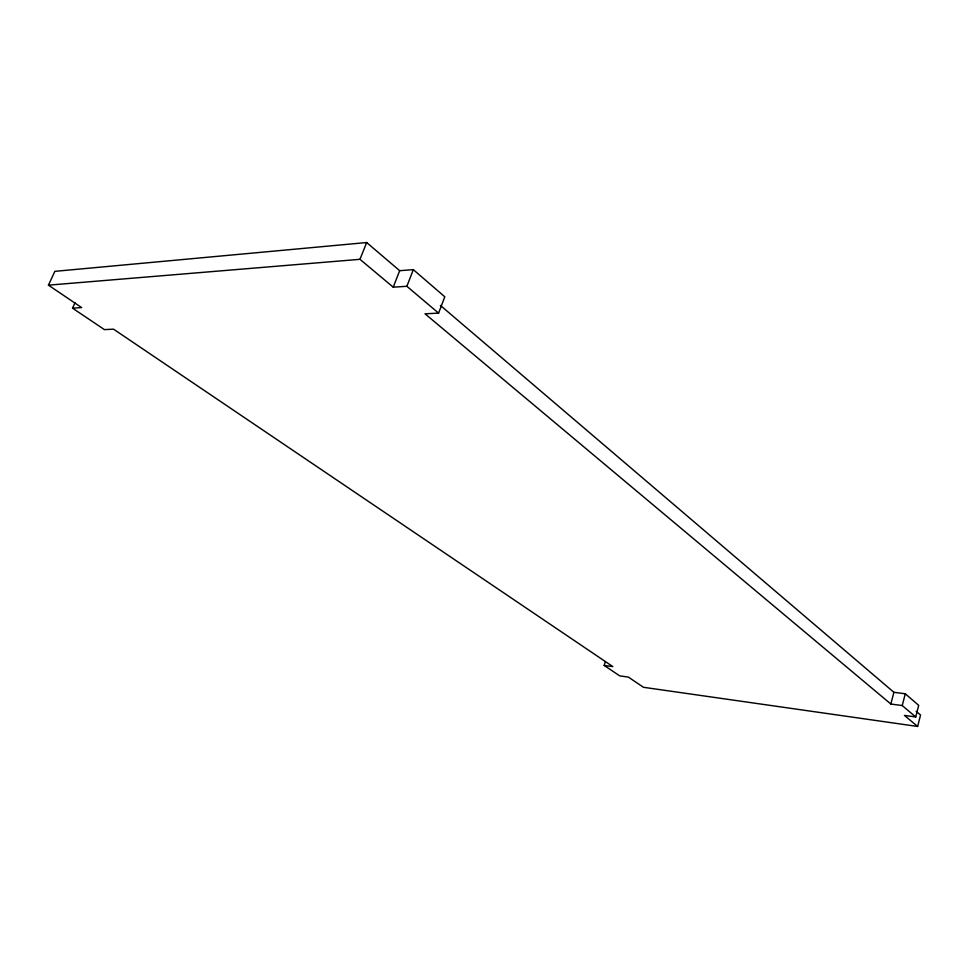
<?xml version="1.0" encoding="UTF-8"?>
<svg xmlns="http://www.w3.org/2000/svg" width="969" height="969" viewBox="0 0 969 969"><rect width="100%" height="100%" fill="white"/><g stroke="black" fill="none" stroke-linecap="round" stroke-linejoin="round"><path stroke-width="1.45" d="M605.395 661.633L604.184 665.437L619.724 675.877L628.348 677.077L643.452 687.287L917.643 726.459L920.55 715.037L916.177 711.307M917.643 726.459L904.44 715.413L915.729 716.975L918.697 705.347L905.288 693.78L893.902 692.302L440.411 305.441M915.729 716.975L902.236 705.553L905.288 693.78M902.236 705.553L890.85 704.027L893.902 692.302M890.85 704.027L425.016 313.799L438.594 313.132L444.795 296.793L413.327 269.661L399.676 270.678L366.682 242.541L54.87 271.344L48.45 285.165L81.614 307.573L72.53 308.166L75.013 302.752M48.45 285.165L359.959 259.317L393.232 287.175L406.871 286.291L413.327 269.661M393.232 287.175L399.676 270.678M359.959 259.317L366.682 242.541M604.184 665.437L612.844 666.599L113.567 329.169L104.446 329.617L72.53 308.166M406.871 286.291L438.594 313.132"/></g></svg>
